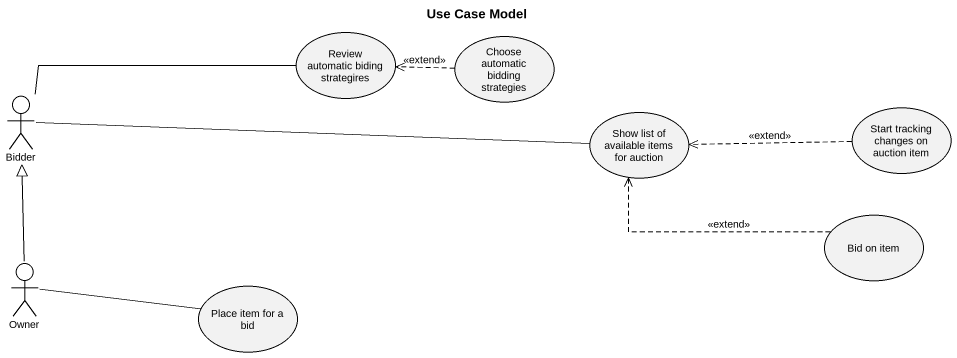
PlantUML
@startuml
title Use Case Model
usecase "Review automatic biding strategires" as Review_automatic_biding
usecase "Choose automatic bidding strategies" as Choose_automatic_bidding
actor Bidder
usecase "Show list of available items for auction" as Show_list_of_available
usecase "Start tracking changes on auction item" as Start_tracking_changes_on
usecase "Bid on item" as Bid_on_item
actor Owner
usecase "Place item for a bid" as Place_item_for_a_bid
Choose_automatic_bidding .left.> Review_automatic_biding : <<extend>>
Bidder -right- Review_automatic_biding
Bidder -right- Show_list_of_available
Start_tracking_changes_on .left.> Show_list_of_available : <<extend>>
Bid_on_item .left.> Show_list_of_available : <<extend>>
Owner -up-|> Bidder
Owner -right- Place_item_for_a_bid
@enduml
